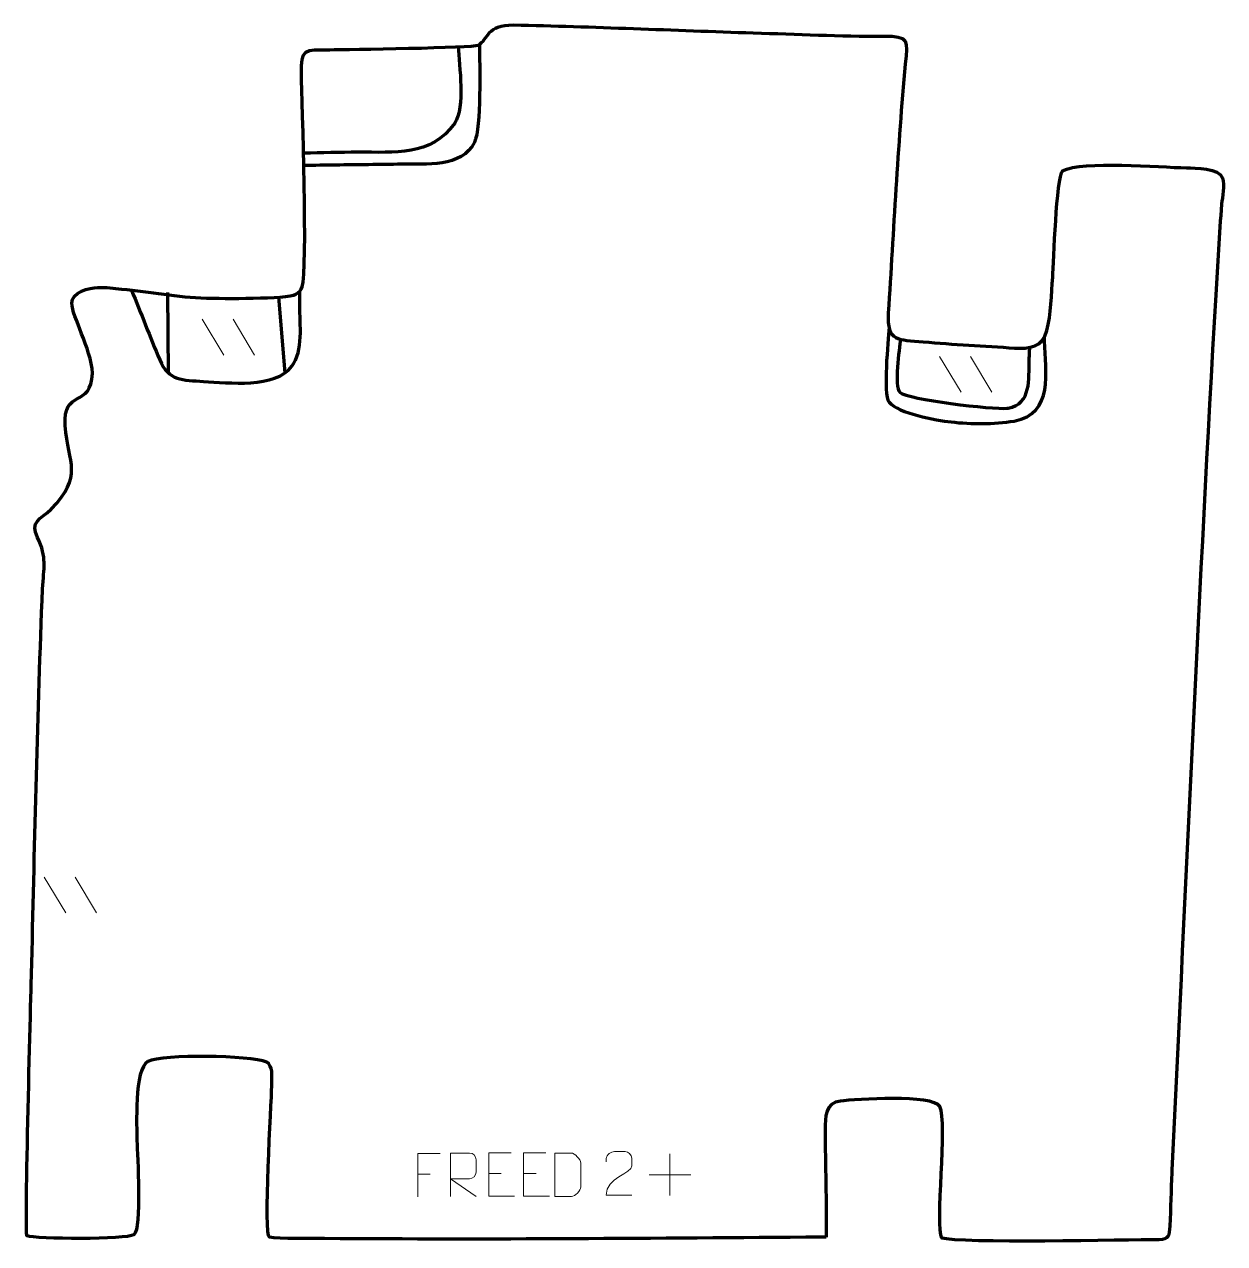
# Model space of a CAD drawing. Header units: millimetres. Extents: x -687 to 3, y 107 to 808.
import ezdxf

# ---------------------------------------------------------------- set-up
doc = ezdxf.new("R2010")
doc.units = ezdxf.units.MM
doc.header["$MEASUREMENT"] = 0
doc.layers.add('layer 2', color=7, linetype='Continuous')
doc.layers.add('layer 3', color=7, linetype='Continuous')

msp = doc.modelspace()

# ---------------------------------------------------------------- linework, layer by layer
at = {"layer": 'layer 2', "color": 142, "lineweight": 158}
for points, knots in [([(-437.2389, 795.1593), (-436.5633, 784.0286), (-433.0948, 760.4693), (-439.1752, 751.2614), (-439.1752, 751.2614), (-452.6771, 731.9616), (-474.0613, 734.649), (-494.7451, 734.5198), (-494.7451, 734.5198), (-505.1934, 734.4546), (-515.651, 734.1468), (-526.0976, 733.9021)], [0, 0, 0, 0, 0.25, 0.25, 0.25, 0.25, 0.5, 0.5, 0.5, 0.5, 1, 1, 1, 1]), ([(-424.9011, 796.6086), (-424.9863, 785.2577), (-423.7499, 748.5569), (-427.8634, 740.2593), (-427.8634, 740.2593), (-435.17, 725.5208), (-455.9128, 727.81), (-469.7152, 727.6404), (-469.7152, 727.6404), (-482.3747, 727.398), (-495.0368, 727.319), (-507.6975, 727.148), (-507.6975, 727.148), (-513.7784, 727.0547), (-519.8595, 726.9643), (-525.9405, 726.8815)], [0, 0, 0, 0, 0.2, 0.2, 0.2, 0.2, 0.4, 0.4, 0.4, 0.4, 0.6, 0.6, 0.6, 0.6, 1, 1, 1, 1]), ([(-624.9822, 655.2677), (-619.5265, 642.0192), (-614.3827, 628.3013), (-608.8078, 615.1913), (-608.8078, 615.1913), (-603.607, 602.9611), (-595.7011, 603.498), (-583.5504, 602.7825), (-583.5504, 602.7825), (-569.4059, 601.9164), (-542.2991, 598.747), (-532.7536, 611.4757), (-532.7536, 611.4757), (-526.1435, 620.2903), (-528.2205, 635.6861), (-528.2739, 646.448), (-528.2739, 646.448), (-528.2875, 649.1958), (-528.2947, 651.9438), (-528.3044, 654.6916)], [0, 0, 0, 0, 0.16666667, 0.16666667, 0.16666667, 0.16666667, 0.33333333, 0.33333333, 0.33333333, 0.33333333, 0.5, 0.5, 0.5, 0.5, 0.66666667, 0.66666667, 0.66666667, 0.66666667, 1, 1, 1, 1]), ([(-189.4642, 633.5042), (-189.9911, 626.277), (-193.0899, 595.3703), (-189.5008, 590.9124), (-189.5008, 590.9124), (-184.2291, 584.3642), (-162.3834, 580.3952), (-153.8338, 579.4656), (-153.8338, 579.4656), (-141.9107, 578.1693), (-129.3925, 578.0272), (-117.535, 579.9627), (-117.535, 579.9627), (-94.4571, 584.2531), (-99.6155, 608.1549), (-100.0699, 625.9435), (-100.0699, 625.9435), (-100.0895, 626.7113), (-100.1074, 627.4791), (-100.1248, 628.2469)], [0, 0, 0, 0, 0.16666667, 0.16666667, 0.16666667, 0.16666667, 0.33333333, 0.33333333, 0.33333333, 0.33333333, 0.5, 0.5, 0.5, 0.5, 0.66666667, 0.66666667, 0.66666667, 0.66666667, 1, 1, 1, 1]), ([(-182.8631, 626.9674), (-183.5929, 621.4668), (-186.8838, 600.0055), (-183.1613, 596.4109), (-183.1613, 596.4109), (-179.0967, 592.4861), (-129.6065, 586.4275), (-121.7057, 587.3831), (-121.7057, 587.3831), (-121.7057, 587.3831), (-121.0593, 587.4613), (-121.0593, 587.4613), (-121.0593, 587.4613), (-107.4112, 589.7008), (-109.2739, 604.1584), (-108.8712, 615.176), (-108.8712, 615.176), (-108.8188, 616.6109), (-108.7668, 618.0458), (-108.7131, 619.4806), (-108.7131, 619.4806), (-108.7131, 619.4806), (-108.573, 622.3106), (-108.573, 622.3106)], [0, 0, 0, 0, 0.14285714, 0.14285714, 0.14285714, 0.14285714, 0.28571429, 0.28571429, 0.28571429, 0.28571429, 0.42857143, 0.42857143, 0.42857143, 0.42857143, 0.57142857, 0.57142857, 0.57142857, 0.57142857, 0.71428571, 0.71428571, 0.71428571, 0.71428571, 1, 1, 1, 1])]:
    msp.add_open_spline(points, degree=3, knots=knots, dxfattribs=at)
for points in [[(-604.3817, 653.9271), (-604.3817, 653.9271), (-603.8985, 607.2168), (-603.8985, 607.2168)], [(-540.5305, 651.2151), (-540.5305, 651.2151), (-536.8117, 607.7052), (-536.8117, 607.7052)]]:
    msp.add_open_spline(points, degree=3, dxfattribs=at)
at = {"layer": 'layer 3', "color": 242, "lineweight": 158}
msp.add_open_spline([(-225.6577, 110.7598), (-225.2409, 131.4441), (-226.2781, 151.969), (-226.2076, 172.6291), (-226.2076, 172.6291), (-226.1833, 179.7705), (-226.1914, 188.09), (-217.4701, 189.0277), (-217.4701, 189.0277), (-208.7592, 189.9126), (-164.1012, 193.025), (-160.2845, 185.7962), (-160.2845, 185.7962), (-155.7439, 177.1965), (-163.0552, 116.5601), (-159.1805, 110.2558), (-159.1805, 110.2558), (-149.3462, 107.0498), (-52.5859, 109.1674), (-34.2064, 109.2943), (-34.2064, 109.2943), (-28.5231, 109.3335), (-28.4479, 111.43), (-28.0953, 117.2735), (-28.0953, 117.2735), (-27.4817, 127.444), (-27.3952, 137.6483), (-26.9281, 147.8249), (-26.9281, 147.8249), (-26.9281, 147.8249), (-26.8605, 149.2976), (-26.8605, 149.2976), (-26.8605, 149.2976), (-18.7677, 317.0735), (-11.3382, 484.8788), (-1.6356, 652.5729), (-1.6356, 652.5729), (-0.6305, 669.9148), (0.3777, 687.3073), (1.6765, 704.6293), (1.6765, 704.6293), (2.1914, 708.7763), (3.4495, 715.7001), (2.2453, 719.5917), (2.2453, 719.5917), (0.4122, 725.5157), (-13.4891, 725.4811), (-18.5041, 725.5836), (-18.5041, 725.5836), (-34.0771, 725.902), (-78.1558, 729.803), (-89.7888, 723.8723), (-89.7888, 723.8723), (-93.1846, 719.7337), (-94.9005, 671.5715), (-95.3912, 662.6465), (-95.3912, 662.6465), (-96.1604, 653.2187), (-96.3858, 640.9366), (-98.6938, 631.9869), (-98.6938, 631.9869), (-101.1773, 622.3564), (-108.7535, 621.4279), (-117.4002, 621.9635), (-117.4002, 621.9635), (-134.6545, 623.0323), (-152.6413, 623.9918), (-169.7983, 625.5384), (-169.7983, 625.5384), (-184.2299, 626.8393), (-190.9449, 625.3935), (-189.8921, 642.0967), (-189.8921, 642.0967), (-186.9062, 689.4704), (-184.5377, 738.0012), (-180.1566, 785.1814), (-180.1566, 785.1814), (-178.8471, 798.9149), (-177.7287, 801.3395), (-192.5208, 801.2805), (-192.5208, 801.2805), (-217.9212, 801.1793), (-242.2883, 802.3793), (-267.5931, 803.1831), (-267.5931, 803.1831), (-313.3889, 804.5934), (-359.5628, 806.8042), (-405.3083, 807.7165), (-405.3083, 807.7165), (-421.0944, 808.0314), (-419.6661, 799.426), (-425.6918, 796.1169), (-425.6918, 796.1169), (-428.3656, 794.6485), (-501.2174, 793.5278), (-510.965, 793.4817), (-510.965, 793.4817), (-510.965, 793.4817), (-511.4551, 793.4813), (-511.4551, 793.4813), (-511.4551, 793.4813), (-525.2048, 793.4689), (-527.7569, 794.2368), (-527.3637, 779.5121), (-527.3637, 779.5121), (-526.9533, 764.1458), (-523.5598, 666.0238), (-526.9111, 657.2124), (-526.9111, 657.2124), (-527.6278, 655.3281), (-528.7557, 653.7826), (-530.4951, 652.8351), (-530.4951, 652.8351), (-535.6151, 650.0462), (-573.6602, 650.4659), (-581.9556, 650.6207), (-581.9556, 650.6207), (-598.9148, 651.085), (-614.0178, 654.343), (-630.7945, 655.8642), (-630.7945, 655.8642), (-635.1904, 656.2902), (-639.9018, 656.9285), (-644.3015, 656.7931), (-644.3015, 656.7931), (-649.4695, 656.6342), (-659.4342, 654.1021), (-659.3365, 647.7173), (-659.3365, 647.7173), (-659.2186, 640.0102), (-648.3679, 621.9706), (-647.3989, 607.5105), (-647.3989, 607.5105), (-648.1973, 587.1582), (-664.6348, 598.8121), (-663.0621, 577.383), (-663.0621, 577.383), (-661.4162, 554.9587), (-652.3663, 548.9081), (-671.1786, 529.2457), (-671.1786, 529.2457), (-677.6715, 523.381), (-683.2954, 522.0751), (-679.0451, 513.071), (-679.0451, 513.071), (-673.4729, 501.2661), (-675.4423, 495.8319), (-676.1671, 483.4602), (-676.1671, 483.4602), (-678.9488, 411.9727), (-680.6548, 339.9114), (-682.3296, 268.3844), (-682.3296, 268.3844), (-682.7545, 252.7115), (-686.5974, 112.1036), (-685.0943, 111.495), (-685.0943, 111.495), (-680.4194, 109.6019), (-627.6643, 109.2649), (-623.6593, 112.1532), (-623.6593, 112.1532), (-618.9713, 115.534), (-621.6559, 158.0688), (-621.8789, 166.097), (-621.8789, 166.097), (-622.0058, 173.6365), (-623.4661, 207.9065), (-615.7062, 211.6703), (-615.7062, 211.6703), (-606.562, 216.1054), (-557.1896, 215.4544), (-547.1863, 211.3451), (-547.1863, 211.3451), (-543.6046, 208.9919), (-544.228, 204.4046), (-544.3621, 197.5673), (-544.3621, 197.5673), (-544.5382, 188.588), (-549.1642, 111.408), (-545.6161, 110.6755), (-545.6161, 110.6755), (-541.4209, 109.8095), (-519.0812, 109.9987), (-513.982, 109.9577), (-513.982, 109.9577), (-418.987, 109.1934), (-323.476, 110.0941), (-228.4453, 110.7407), (-228.4453, 110.7407), (-227.5161, 110.747), (-226.5869, 110.7534), (-225.6577, 110.7598)], degree=3, knots=[0, 0, 0, 0, 0.02040816, 0.02040816, 0.02040816, 0.02040816, 0.04081633, 0.04081633, 0.04081633, 0.04081633, 0.06122449, 0.06122449, 0.06122449, 0.06122449, 0.08163265, 0.08163265, 0.08163265, 0.08163265, 0.10204082, 0.10204082, 0.10204082, 0.10204082, 0.12244898, 0.12244898, 0.12244898, 0.12244898, 0.14285714, 0.14285714, 0.14285714, 0.14285714, 0.16326531, 0.16326531, 0.16326531, 0.16326531, 0.18367347, 0.18367347, 0.18367347, 0.18367347, 0.20408163, 0.20408163, 0.20408163, 0.20408163, 0.2244898, 0.2244898, 0.2244898, 0.2244898, 0.24489796, 0.24489796, 0.24489796, 0.24489796, 0.26530612, 0.26530612, 0.26530612, 0.26530612, 0.28571429, 0.28571429, 0.28571429, 0.28571429, 0.30612245, 0.30612245, 0.30612245, 0.30612245, 0.32653061, 0.32653061, 0.32653061, 0.32653061, 0.34693878, 0.34693878, 0.34693878, 0.34693878, 0.36734694, 0.36734694, 0.36734694, 0.36734694, 0.3877551, 0.3877551, 0.3877551, 0.3877551, 0.40816327, 0.40816327, 0.40816327, 0.40816327, 0.42857143, 0.42857143, 0.42857143, 0.42857143, 0.44897959, 0.44897959, 0.44897959, 0.44897959, 0.46938776, 0.46938776, 0.46938776, 0.46938776, 0.48979592, 0.48979592, 0.48979592, 0.48979592, 0.51020408, 0.51020408, 0.51020408, 0.51020408, 0.53061224, 0.53061224, 0.53061224, 0.53061224, 0.55102041, 0.55102041, 0.55102041, 0.55102041, 0.57142857, 0.57142857, 0.57142857, 0.57142857, 0.59183673, 0.59183673, 0.59183673, 0.59183673, 0.6122449, 0.6122449, 0.6122449, 0.6122449, 0.63265306, 0.63265306, 0.63265306, 0.63265306, 0.65306122, 0.65306122, 0.65306122, 0.65306122, 0.67346939, 0.67346939, 0.67346939, 0.67346939, 0.69387755, 0.69387755, 0.69387755, 0.69387755, 0.71428571, 0.71428571, 0.71428571, 0.71428571, 0.73469388, 0.73469388, 0.73469388, 0.73469388, 0.75510204, 0.75510204, 0.75510204, 0.75510204, 0.7755102, 0.7755102, 0.7755102, 0.7755102, 0.79591837, 0.79591837, 0.79591837, 0.79591837, 0.81632653, 0.81632653, 0.81632653, 0.81632653, 0.83673469, 0.83673469, 0.83673469, 0.83673469, 0.85714286, 0.85714286, 0.85714286, 0.85714286, 0.87755102, 0.87755102, 0.87755102, 0.87755102, 0.89795918, 0.89795918, 0.89795918, 0.89795918, 0.91836735, 0.91836735, 0.91836735, 0.91836735, 0.93877551, 0.93877551, 0.93877551, 0.93877551, 0.95918367, 0.95918367, 0.95918367, 0.95918367, 1, 1, 1, 1], dxfattribs=at)
at = {"layer": 'layer 3', "color": 250, "lineweight": 9}
for points in [[(-584.3837, 638.4613), (-584.3837, 638.4613), (-572.0194, 617.917), (-572.0194, 617.917)], [(-566.6538, 638.4613), (-566.6538, 638.4613), (-554.2895, 617.917), (-554.2895, 617.917)], [(-160.4193, 617.0441), (-160.4193, 617.0441), (-148.055, 596.4998), (-148.055, 596.4998)], [(-142.6894, 617.0441), (-142.6894, 617.0441), (-130.3251, 596.4998), (-130.3251, 596.4998)], [(-675.1419, 317.8279), (-675.1419, 317.8279), (-662.7776, 297.2836), (-662.7776, 297.2836)], [(-657.412, 317.8279), (-657.412, 317.8279), (-645.0477, 297.2836), (-645.0477, 297.2836)], [(-315.4677, 158.6358), (-315.4677, 158.6358), (-315.4677, 134.6579), (-315.4677, 134.6579)], [(-419.5939, 147.3822), (-419.5939, 147.3822), (-412.4258, 147.3822), (-412.4258, 147.3822)], [(-399.5939, 147.3822), (-399.5939, 147.3822), (-392.4258, 147.3822), (-392.4258, 147.3822)], [(-460.4598, 146.9793), (-460.4598, 146.9793), (-453.2917, 146.9793), (-453.2917, 146.9793)], [(-327.4566, 146.6468), (-327.4566, 146.6468), (-303.4787, 146.6468), (-303.4787, 146.6468)]]:
    msp.add_open_spline(points, degree=3, dxfattribs=at)
for points, knots in [([(-447.5858, 158.859), (-447.5858, 158.859), (-460.4598, 158.859), (-460.4598, 158.859), (-460.4598, 158.859), (-460.4598, 158.859), (-460.4598, 133.9054), (-460.4598, 133.9054)], [0, 0, 0, 0, 0.33333333, 0.33333333, 0.33333333, 0.33333333, 1, 1, 1, 1]), ([(-441.5359, 134.1734), (-441.5359, 134.1734), (-441.5359, 159.1269), (-441.5359, 159.1269), (-441.5359, 159.1269), (-437.9411, 159.1269), (-434.3456, 159.1269), (-430.7504, 159.1269), (-430.7504, 159.1269), (-428.4251, 159.0892), (-426.8678, 157.5992), (-426.8719, 155.2328), (-426.8719, 155.2328), (-426.8723, 153.1973), (-426.8723, 150.1379), (-426.8719, 148.1019), (-426.8719, 148.1019), (-426.8784, 146.2264), (-428.6907, 144.2846), (-430.7002, 144.2655), (-430.7002, 144.2655), (-430.7002, 144.2655), (-441.5359, 144.2655), (-441.5359, 144.2655), (-441.5359, 144.2655), (-441.5359, 144.2655), (-426.8812, 134.1734), (-426.8812, 134.1734)], [0, 0, 0, 0, 0.125, 0.125, 0.125, 0.125, 0.25, 0.25, 0.25, 0.25, 0.375, 0.375, 0.375, 0.375, 0.5, 0.5, 0.5, 0.5, 0.625, 0.625, 0.625, 0.625, 0.75, 0.75, 0.75, 0.75, 1, 1, 1, 1]), ([(-406.72, 159.2619), (-406.72, 159.2619), (-419.5939, 159.2619), (-419.5939, 159.2619), (-419.5939, 159.2619), (-419.5939, 159.2619), (-419.5939, 134.3083), (-419.5939, 134.3083), (-419.5939, 134.3083), (-419.5939, 134.3083), (-404.7281, 134.3083), (-404.7281, 134.3083)], [0, 0, 0, 0, 0.25, 0.25, 0.25, 0.25, 0.5, 0.5, 0.5, 0.5, 1, 1, 1, 1]), ([(-386.72, 159.2619), (-386.72, 159.2619), (-399.5939, 159.2619), (-399.5939, 159.2619), (-399.5939, 159.2619), (-399.5939, 159.2619), (-399.5939, 134.3083), (-399.5939, 134.3083), (-399.5939, 134.3083), (-399.5939, 134.3083), (-384.7281, 134.3083), (-384.7281, 134.3083)], [0, 0, 0, 0, 0.25, 0.25, 0.25, 0.25, 0.5, 0.5, 0.5, 0.5, 1, 1, 1, 1]), ([(-381.598, 134.1983), (-379.2662, 134.1987), (-374.316, 134.1747), (-371.9845, 134.1744), (-371.9845, 134.1744), (-370.0595, 134.069), (-366.7409, 137.6106), (-366.7521, 139.6279), (-366.7521, 139.6279), (-366.7525, 145.398), (-366.7525, 147.5677), (-366.7521, 153.337), (-366.7521, 153.337), (-366.7564, 155.4751), (-370.1309, 159.1352), (-372.2833, 159.1217), (-372.2833, 159.1217), (-374.609, 159.1217), (-379.3333, 159.1217), (-381.6594, 159.1217), (-381.6594, 159.1217), (-381.659, 153.3748), (-381.5977, 139.9456), (-381.598, 134.1983)], [0, 0, 0, 0, 0.14285714, 0.14285714, 0.14285714, 0.14285714, 0.28571429, 0.28571429, 0.28571429, 0.28571429, 0.42857143, 0.42857143, 0.42857143, 0.42857143, 0.57142857, 0.57142857, 0.57142857, 0.57142857, 0.71428571, 0.71428571, 0.71428571, 0.71428571, 1, 1, 1, 1]), ([(-337.3471, 134.9568), (-342.2615, 134.9571), (-347.1759, 134.9571), (-352.09, 134.9568), (-352.09, 134.9568), (-352.09, 144.8891), (-337.439, 147.5303), (-337.3471, 151.8406), (-337.3471, 151.8406), (-337.3474, 153.2647), (-337.3474, 154.6884), (-337.3471, 156.1117), (-337.3471, 156.1117), (-337.364, 158.1888), (-339.4868, 159.9136), (-341.1578, 159.9309), (-341.1578, 159.9309), (-343.231, 159.9305), (-345.3039, 159.9305), (-347.3763, 159.9309), (-347.3763, 159.9309), (-349.1984, 159.9474), (-352.0231, 158.1553), (-352.09, 156.0617), (-352.09, 156.0617), (-352.09, 156.0617), (-352.09, 154.0069), (-352.09, 154.0069)], [0, 0, 0, 0, 0.125, 0.125, 0.125, 0.125, 0.25, 0.25, 0.25, 0.25, 0.375, 0.375, 0.375, 0.375, 0.5, 0.5, 0.5, 0.5, 0.625, 0.625, 0.625, 0.625, 0.75, 0.75, 0.75, 0.75, 1, 1, 1, 1])]:
    msp.add_open_spline(points, degree=3, knots=knots, dxfattribs=at)

doc.saveas('drawing.dxf')
